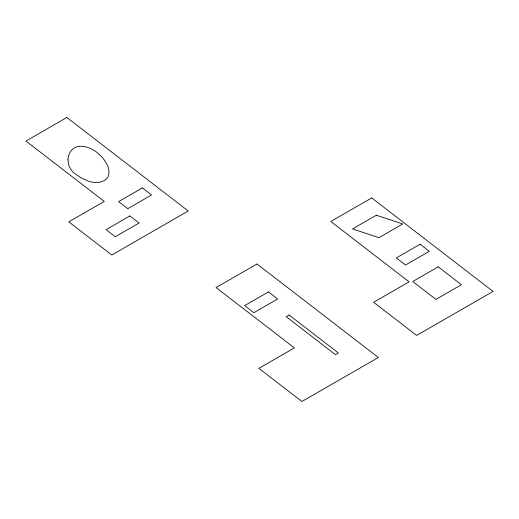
<?xml version="1.0" encoding="UTF-8"?>
<svg xmlns="http://www.w3.org/2000/svg" width="519" height="519" viewBox="0 0 519 519"><rect width="100%" height="100%" fill="white"/><g stroke="black" fill="none" stroke-linecap="round" stroke-linejoin="round"><path stroke-width="0.78" d="M67.963 159.826L68.897 165.762L71.628 170.498A21.493 13.442 18.5 0 0 74.191 173.171L80.867 177.699A29.719 18.58 18.5 0 0 85.778 179.937C94.302 184.855 110.807 183.337 108.789 170.226A34.968 21.863 18.5 0 0 107.401 165.081L103.249 158.509A35.234 22.025 18.5 0 0 98.908 154.195C91.312 146.488 74.243 141.045 69.196 154.247A42.221 26.398 18.5 0 0 68.197 157.659L67.963 159.826M66.867 117.495L25.95 141.064L104.267 201.411L68.78 221.853L111.806 255.004L188.215 210.993L66.867 117.495M142.394 187.91L118.592 201.619L127.778 208.696L151.58 194.988L142.394 187.91M129.886 215.943L106.09 229.651L115.276 236.729L139.073 223.021L129.886 215.943M256.996 263.996L216.079 287.565L294.396 347.912L258.903 368.354L301.935 401.505L378.345 357.494L256.996 263.996M371.701 197.921L330.785 221.49L409.102 281.836L373.615 302.279L416.64 335.436L493.05 291.425L371.701 197.921M376.359 215.21L352.557 228.918L378.915 237.676L402.718 223.968L376.359 215.21M268.466 291.905L244.663 305.613L253.849 312.691L277.646 298.983L268.466 291.905M289.077 314.988L286.151 316.668L335.469 354.665L338.388 352.985L289.077 314.988M420.124 244.235L396.328 257.943L405.508 265.021L429.31 251.313L420.124 244.235M438.205 266.85L412.735 281.519L435.941 299.398L461.41 284.73L438.205 266.85"/></g></svg>
